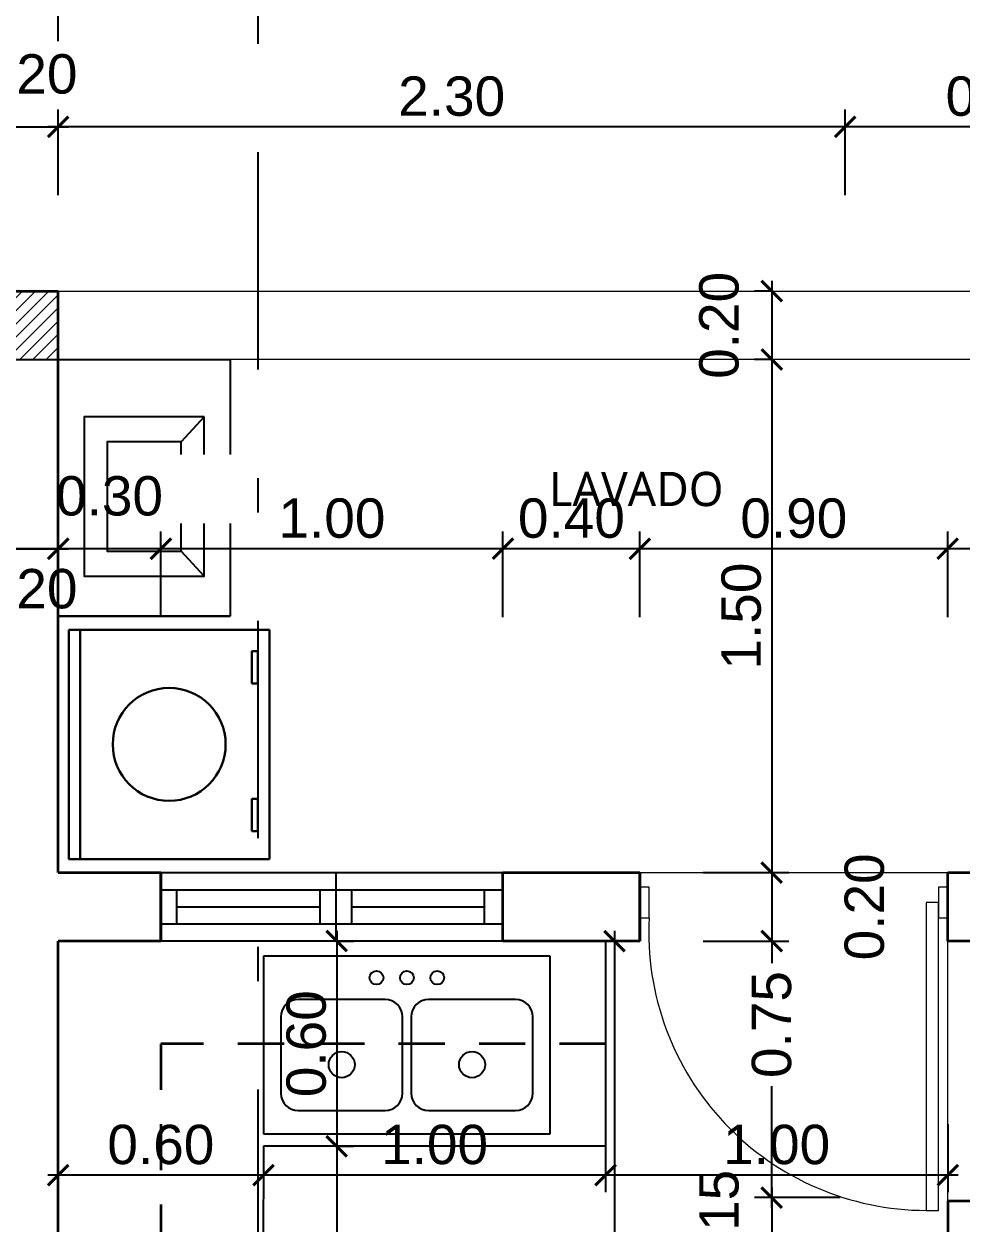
# Model space of a CAD drawing. Header units: feet. Extents: x -417 to 46, y -646 to -218.
# Drawn here: x -69.149 to -66.407, y -488.055 to -484.547 of the extents above; entities that cross this region are included whole.
import ezdxf

# ---------------------------------------------------------------- set-up
doc = ezdxf.new("R2010")
doc.units = ezdxf.units.FT
doc.header["$MEASUREMENT"] = 0
doc.linetypes.add('DASHDOT', pattern=[25.4, 12.7, -6.35, 0, -6.35])
doc.linetypes.add('HIDDEN', pattern=[0.375, 0.25, -0.125])
for name, color, linetype, lineweight in [('A-WALL', 4, 'Continuous', 25), ('closet', 8, 'Continuous', 5), ('DIM-COTAS', 1, 'Continuous', 5), ('FURN', 2, 'Continuous', 30), ('MB', 2, 'Continuous', 20), ('muros', 4, 'Continuous', 50), ('Piso', 8, 'Continuous', 9), ('puertas', 8, 'Continuous', 9), ('TXT', 2, 'Continuous', 9)]:
    doc.layers.add(name, color=color, linetype=linetype, lineweight=lineweight)
for name, color, linetype in [('COCINA', 2, 'Continuous'), ('columna', 9, 'Continuous'), ('DIM', 10, 'Continuous'), ('GRDUTIY', 5, 'Continuous'), ('MB3', 8, 'Continuous'), ('muross', 4, 'Continuous'), ('PERT-VENT', 2, 'Continuous')]:
    doc.layers.add(name, color=color, linetype=linetype)
doc.styles.add('ads', font='trebuc.ttf', dxfattribs={"height": 0.14})
doc.styles.get("Standard").update_dxf_attribs({"font": 'arial.ttf', "height": 0.115})
doc.dimstyles.new('KEILY', dxfattribs={"dimtxt": 0.115, "dimasz": 0.06, "dimexe": 0.05, "dimexo": 0.2, "dimgap": 0.03, "dimtad": 1, "dimzin": 1, "dimdsep": 46, "dimtxsty": 'Standard', "dimblk": 'ARCHTICK', "dimcen": 2.5, "dimdle": 0.03, "dimclrd": 256, "dimclre": 256, "dimclrt": 7, "dimadec": 0, "dimazin": 0, "dimtfac": 1, "dimtmove": 2, "dimatfit": 3, "dimfxl": 0.2, "dimfxlon": 1, "dimtolj": 1, "dimtzin": 1, "dimarcsym": 0})

# ---------------------------------------------------------------- blocks, each defined once
blk = doc.blocks.new('A$C4D292AF4')
at = {"layer": 'puertas'}
for points in [[(0.03, 0.05), (0.07, 0.05), (0.07, 1.05), (0.03, 1.05)], [(0, 0), (0.03, 0), (0.03, 0.1), (0, 0.1)], [(0.97, 0), (1, 0), (1, 0.1), (0.97, 0.1)]]:
    blk.add_lwpolyline(points, close=True, dxfattribs=at)
blk.add_arc((0.0677, 0.1465), 0.9035, 357.0481, 89.8556, dxfattribs=at)
blk = doc.blocks.new('A$C2C3967B4')
at = {"layer": 'COCINA'}
for p, q in [((0.8382, 0.5199), (0, 0.5199)), ((0, 0.5199), (0, 0)), ((0.8382, 0), (0.8382, 0.5199)), ((0.3556, 0.3929), (0.1016, 0.3929)), ((0.7366, 0.3929), (0.4826, 0.3929)), ((0.0508, 0.3421), (0.0508, 0.1189)), ((0.4064, 0.1189), (0.4064, 0.3421)), ((0.4318, 0.3421), (0.4318, 0.1189)), ((0.7874, 0.1189), (0.7874, 0.3421)), ((0.1016, 0.0681), (0.3556, 0.0681)), ((0.4826, 0.0681), (0.7366, 0.0681)), ((0, 0), (0.8382, 0))]:
    blk.add_line(p, q, dxfattribs=at)
for centre, radius in [((0.3302, 0.4564), 0.0201), ((0.4191, 0.4564), 0.0201), ((0.508, 0.4564), 0.0201), ((0.2286, 0.2024), 0.0381), ((0.6096, 0.2024), 0.0381)]:
    blk.add_circle(centre, radius, dxfattribs=at)
for centre, start, end in [((0.1016, 0.3421), 90, 180), ((0.3556, 0.3421), 0, 90), ((0.4826, 0.3421), 90, 180), ((0.7366, 0.3421), 0, 90), ((0.1016, 0.1189), 180, 270), ((0.3556, 0.1189), 270, 0), ((0.4826, 0.1189), 180, 270), ((0.7366, 0.1189), 270, 0)]:
    blk.add_arc(centre, 0.0508, start, end, dxfattribs=at)
blk = doc.blocks.new('A$C01EB0BB3')
at = {"layer": 'FURN'}
for p, q in [((0, 0, 224.5603), (0, 0.6096, 224.5603)), ((0, 0.6096, 224.5603), (0.5334, 0.6096, 224.5603)), ((0.5034, 0.6096, 224.5603), (0.5034, 0, 224.5603)), ((0.5334, 0.6096, 224.5603), (0.5334, 0, 224.5603)), ((0.5334, 0, 224.5603), (0, 0, 224.5603))]:
    blk.add_line(p, q, dxfattribs=at)
at = {"layer": 'FURN', "ltscale": 0.02, "elevation": 224.5603}
for points in [[(0.047, 0.5357), (0.047, 0.4496), (0.0315, 0.4496), (0.0315, 0.5357)], [(0.047, 0.1432), (0.047, 0.0572), (0.0315, 0.0572), (0.0315, 0.1432)]]:
    blk.add_lwpolyline(points, close=True, dxfattribs=at)
at = {"layer": 'FURN', "ltscale": 0.02}
blk.add_circle((0.2667, 0.3048, 224.5603), 0.15, dxfattribs=at)
blk = doc.blocks.new('A$C1286145A')
at = {"layer": 'PERT-VENT', "extrusion": (-2.36783e-12, 8.94772e-16, -1)}
for p, q in [((1, 0.2), (0, 0.2)), ((0.489, 0.2), (0.489, 0)), ((1, 0.15), (0, 0.15)), ((0.0538, 0.05), (0.0538, 0.15)), ((0.4424, 0.15), (0.4424, 0.05)), ((0.5357, 0.15), (0.5357, 0.05)), ((0.9533, 0.05), (0.9533, 0.15)), ((0.4424, 0.1), (0.0538, 0.1)), ((0.9533, 0.1), (0.5357, 0.1)), ((1, 0.05), (0, 0.05)), ((0, 0), (1, 0))]:
    blk.add_line(p, q, dxfattribs=at)
blk = doc.blocks.new('_ArchTick')
at = {"layer": 'DIM-COTAS', "color": 0, "const_width": 0.15}
blk.add_lwpolyline([(-0.5, -0.5), (0.5, 0.5)], dxfattribs=at)
blk = doc.blocks.new('*D2013')
at = {"layer": 'Defpoints', "color": 0, "transparency": 16777216}
for p in [(-69.0491, -484.847), (-69.2491, -485.3275), (-69.0491, -485.3275)]:
    blk.add_point(p, dxfattribs=at)
at = {"layer": 'DIM', "lineweight": -2, "transparency": 16777216}
for p, q in [((-69.2491, -485.047), (-69.2491, -484.797)), ((-69.0491, -485.047), (-69.0491, -484.797)), ((-69.2791, -484.847), (-69.0191, -484.847))]:
    blk.add_line(p, q, dxfattribs=at)
at = {"layer": 'DIM', "lineweight": -2, "transparency": 16777216, "xscale": 0.06, "yscale": 0.06, "zscale": 0.06, "rotation": 180}
blk.add_blockref('_ArchTick', (-69.2491, -484.847), dxfattribs=at)
at = {"layer": 'DIM', "lineweight": -2, "transparency": 16777216, "xscale": 0.06, "yscale": 0.06, "zscale": 0.06}
blk.add_blockref('_ArchTick', (-69.0491, -484.847), dxfattribs=at)
at = {"layer": 'DIM', "color": 7, "transparency": 16777216, "insert": (-69.1491, -484.6933), "char_height": 0.115, "attachment_point": 5}
blk.add_mtext('\\A1;0.20', dxfattribs=at)
blk = doc.blocks.new('*D1791')
at = {"layer": 'Defpoints', "color": 0, "transparency": 16777216}
for p in [(-69.0491, -484.4755), (-69.2491, -484.797), (-69.0491, -484.797)]:
    blk.add_point(p, dxfattribs=at)
at = {"layer": 'DIM', "lineweight": -2, "transparency": 16777216}
for p, q in [((-69.2491, -484.597), (-69.2491, -484.4255)), ((-69.0491, -484.597), (-69.0491, -484.4255)), ((-69.2791, -484.4755), (-69.0191, -484.4755))]:
    blk.add_line(p, q, dxfattribs=at)
at = {"layer": 'DIM', "lineweight": -2, "transparency": 16777216, "xscale": 0.06, "yscale": 0.06, "zscale": 0.06, "rotation": 180}
blk.add_blockref('_ArchTick', (-69.2491, -484.4755), dxfattribs=at)
at = {"layer": 'DIM', "lineweight": -2, "transparency": 16777216, "xscale": 0.06, "yscale": 0.06, "zscale": 0.06}
blk.add_blockref('_ArchTick', (-69.0491, -484.4755), dxfattribs=at)
at = {"layer": 'DIM', "color": 7, "transparency": 16777216, "insert": (-69.1491, -484.3218), "char_height": 0.115, "attachment_point": 5}
blk.add_mtext('\\A1;0.20', dxfattribs=at)
blk = doc.blocks.new('*D1852')
at = {"layer": 'Defpoints', "color": 0, "transparency": 16777216}
for p in [(-66.7491, -484.847), (-66.7491, -485.3275), (-65.8491, -485.3275)]:
    blk.add_point(p, dxfattribs=at)
at = {"layer": 'DIM', "lineweight": -2, "transparency": 16777216}
for p, q in [((-66.7491, -485.047), (-66.7491, -484.797)), ((-65.8491, -485.047), (-65.8491, -484.797)), ((-65.8191, -484.847), (-66.7791, -484.847))]:
    blk.add_line(p, q, dxfattribs=at)
at = {"layer": 'DIM', "lineweight": -2, "transparency": 16777216, "xscale": 0.06, "yscale": 0.06, "zscale": 0.06, "rotation": 180}
blk.add_blockref('_ArchTick', (-66.7491, -484.847), dxfattribs=at)
at = {"layer": 'DIM', "lineweight": -2, "transparency": 16777216, "xscale": 0.06, "yscale": 0.06, "zscale": 0.06}
blk.add_blockref('_ArchTick', (-65.8491, -484.847), dxfattribs=at)
at = {"layer": 'DIM', "color": 7, "transparency": 16777216, "insert": (-66.2991, -484.7583), "char_height": 0.115, "attachment_point": 5}
blk.add_mtext('\\A1;0.90', dxfattribs=at)
blk = doc.blocks.new('*D1853')
at = {"layer": 'Defpoints', "color": 0, "transparency": 16777216}
for p in [(-69.0491, -484.847), (-69.0491, -485.3275), (-66.7491, -485.3275)]:
    blk.add_point(p, dxfattribs=at)
at = {"layer": 'DIM', "lineweight": -2, "transparency": 16777216}
for p, q in [((-69.0491, -485.047), (-69.0491, -484.797)), ((-66.7491, -485.047), (-66.7491, -484.797)), ((-66.7191, -484.847), (-69.0791, -484.847))]:
    blk.add_line(p, q, dxfattribs=at)
at = {"layer": 'DIM', "lineweight": -2, "transparency": 16777216, "xscale": 0.06, "yscale": 0.06, "zscale": 0.06, "rotation": 180}
blk.add_blockref('_ArchTick', (-69.0491, -484.847), dxfattribs=at)
at = {"layer": 'DIM', "lineweight": -2, "transparency": 16777216, "xscale": 0.06, "yscale": 0.06, "zscale": 0.06}
blk.add_blockref('_ArchTick', (-66.7491, -484.847), dxfattribs=at)
at = {"layer": 'DIM', "color": 7, "transparency": 16777216, "insert": (-67.8991, -484.7583), "char_height": 0.115, "attachment_point": 5}
blk.add_mtext('\\A1;2.30', dxfattribs=at)
blk = doc.blocks.new('*D1859')
at = {"layer": 'Defpoints', "color": 0, "transparency": 16777216}
for p in [(-69.0491, -484.4755), (-69.0491, -484.797), (-65.8491, -484.797)]:
    blk.add_point(p, dxfattribs=at)
at = {"layer": 'DIM', "lineweight": -2, "transparency": 16777216}
for p, q in [((-69.0491, -484.597), (-69.0491, -484.4255)), ((-65.8491, -484.597), (-65.8491, -484.4255)), ((-65.8191, -484.4755), (-69.0791, -484.4755))]:
    blk.add_line(p, q, dxfattribs=at)
at = {"layer": 'DIM', "lineweight": -2, "transparency": 16777216, "xscale": 0.06, "yscale": 0.06, "zscale": 0.06, "rotation": 180}
blk.add_blockref('_ArchTick', (-69.0491, -484.4755), dxfattribs=at)
at = {"layer": 'DIM', "lineweight": -2, "transparency": 16777216, "xscale": 0.06, "yscale": 0.06, "zscale": 0.06}
blk.add_blockref('_ArchTick', (-65.8491, -484.4755), dxfattribs=at)
at = {"layer": 'DIM', "color": 7, "transparency": 16777216, "insert": (-67.4491, -484.3867), "char_height": 0.115, "attachment_point": 5}
blk.add_mtext('\\A1;3.20', dxfattribs=at)
blk = doc.blocks.new('*D1975')
at = {"layer": 'Defpoints', "color": 0, "transparency": 16777216}
for p in [(-69.0491, -486.0805), (-69.2491, -487.0275), (-69.0491, -487.0275)]:
    blk.add_point(p, dxfattribs=at)
at = {"layer": 'DIM', "lineweight": -2, "transparency": 16777216}
for p, q in [((-69.2491, -486.2805), (-69.2491, -486.0305)), ((-69.0491, -486.2805), (-69.0491, -486.0305)), ((-69.2791, -486.0805), (-69.0191, -486.0805))]:
    blk.add_line(p, q, dxfattribs=at)
at = {"layer": 'DIM', "lineweight": -2, "transparency": 16777216, "xscale": 0.06, "yscale": 0.06, "zscale": 0.06, "rotation": 180}
blk.add_blockref('_ArchTick', (-69.2491, -486.0805), dxfattribs=at)
at = {"layer": 'DIM', "lineweight": -2, "transparency": 16777216, "xscale": 0.06, "yscale": 0.06, "zscale": 0.06}
blk.add_blockref('_ArchTick', (-69.0491, -486.0805), dxfattribs=at)
at = {"layer": 'DIM', "color": 7, "transparency": 16777216, "insert": (-69.1491, -486.1981), "char_height": 0.115, "attachment_point": 5}
blk.add_mtext('\\A1;0.20', dxfattribs=at)
blk = doc.blocks.new('*D1882')
at = {"layer": 'Defpoints', "color": 0, "transparency": 16777216}
for p in [(-66.9235, -485.3275), (-66.9636, -485.5275), (-66.9235, -485.5275)]:
    blk.add_point(p, dxfattribs=at)
at = {"layer": 'DIM', "lineweight": -2, "transparency": 16777216}
for p, q in [((-66.9636, -485.2975), (-66.9636, -485.5575)), ((-66.9636, -485.3275), (-67.0136, -485.3275)), ((-66.9636, -485.5275), (-67.0136, -485.5275))]:
    blk.add_line(p, q, dxfattribs=at)
at = {"layer": 'DIM', "lineweight": -2, "transparency": 16777216, "xscale": 0.06, "yscale": 0.06, "zscale": 0.06}
for p, rotation in [((-66.9636, -485.3275), 90), ((-66.9636, -485.5275), 270)]:
    blk.add_blockref('_ArchTick', p, dxfattribs=dict(at, rotation=rotation))
at = {"layer": 'DIM', "color": 7, "transparency": 16777216, "insert": (-67.1173, -485.4275), "char_height": 0.115, "attachment_point": 5, "rotation": 90}
blk.add_mtext('\\A1;0.20', dxfattribs=at)
blk = doc.blocks.new('*D1883')
at = {"layer": 'Defpoints', "color": 0, "transparency": 16777216}
for p in [(-66.9235, -485.5275), (-67.5491, -487.0275), (-66.9636, -487.0275)]:
    blk.add_point(p, dxfattribs=at)
at = {"layer": 'DIM', "lineweight": -2, "transparency": 16777216}
for p, q in [((-66.9636, -485.4975), (-66.9636, -487.0575)), ((-66.9636, -485.5275), (-67.0136, -485.5275)), ((-67.1636, -487.0275), (-66.9136, -487.0275))]:
    blk.add_line(p, q, dxfattribs=at)
at = {"layer": 'DIM', "lineweight": -2, "transparency": 16777216, "xscale": 0.06, "yscale": 0.06, "zscale": 0.06}
for p, rotation in [((-66.9636, -485.5275), 90), ((-66.9636, -487.0275), 270)]:
    blk.add_blockref('_ArchTick', p, dxfattribs=dict(at, rotation=rotation))
at = {"layer": 'DIM', "color": 7, "transparency": 16777216, "insert": (-67.0523, -486.2775), "char_height": 0.115, "attachment_point": 5, "rotation": 90}
blk.add_mtext('\\A1;1.50', dxfattribs=at)
blk = doc.blocks.new('*D1884')
at = {"layer": 'Defpoints', "color": 0, "transparency": 16777216}
for p in [(-67.5491, -487.0275), (-67.4491, -487.2275), (-66.9636, -487.2275)]:
    blk.add_point(p, dxfattribs=at)
at = {"layer": 'DIM', "lineweight": -2, "transparency": 16777216}
for p, q in [((-66.9636, -486.9975), (-66.9636, -487.2575)), ((-67.1636, -487.0275), (-66.9136, -487.0275)), ((-67.1636, -487.2275), (-66.9136, -487.2275))]:
    blk.add_line(p, q, dxfattribs=at)
at = {"layer": 'DIM', "lineweight": -2, "transparency": 16777216, "xscale": 0.06, "yscale": 0.06, "zscale": 0.06}
for p, rotation in [((-66.9636, -487.0275), 90), ((-66.9636, -487.2275), 270)]:
    blk.add_blockref('_ArchTick', p, dxfattribs=dict(at, rotation=rotation))
at = {"layer": 'DIM', "color": 7, "transparency": 16777216, "insert": (-66.6924, -487.1275), "char_height": 0.115, "attachment_point": 5, "rotation": 90}
blk.add_mtext('\\A1;0.20', dxfattribs=at)
blk = doc.blocks.new('*D1885')
at = {"layer": 'Defpoints', "color": 0, "transparency": 16777216}
for p in [(-67.4491, -487.2275), (-66.9636, -487.9775), (-66.4491, -487.9775)]:
    blk.add_point(p, dxfattribs=at)
at = {"layer": 'DIM', "lineweight": -2, "transparency": 16777216}
for p, q in [((-66.9636, -487.1975), (-66.9636, -487.2917)), ((-67.1636, -487.2275), (-66.9136, -487.2275)), ((-66.9636, -488.0075), (-66.9636, -487.6512)), ((-66.7636, -487.9775), (-67.0136, -487.9775))]:
    blk.add_line(p, q, dxfattribs=at)
at = {"layer": 'DIM', "lineweight": -2, "transparency": 16777216, "xscale": 0.06, "yscale": 0.06, "zscale": 0.06}
for p, rotation in [((-66.9636, -487.2275), 90), ((-66.9636, -487.9775), 270)]:
    blk.add_blockref('_ArchTick', p, dxfattribs=dict(at, rotation=rotation))
at = {"layer": 'DIM', "color": 7, "transparency": 16777216, "insert": (-66.9636, -487.4715), "char_height": 0.115, "attachment_point": 5, "rotation": 90}
blk.add_mtext('\\A1;0.75', dxfattribs=at)
blk = doc.blocks.new('*D1886')
at = {"layer": 'Defpoints', "color": 0, "transparency": 16777216}
for p in [(-66.4491, -487.9775), (-66.9636, -488.1275), (-66.4491, -488.1275)]:
    blk.add_point(p, dxfattribs=at)
at = {"layer": 'DIM', "lineweight": -2, "transparency": 16777216}
for p, q in [((-66.7636, -487.9775), (-67.0136, -487.9775)), ((-66.9636, -487.9475), (-66.9636, -488.1575)), ((-66.7636, -488.1275), (-67.0136, -488.1275))]:
    blk.add_line(p, q, dxfattribs=at)
at = {"layer": 'DIM', "lineweight": -2, "transparency": 16777216, "xscale": 0.06, "yscale": 0.06, "zscale": 0.06}
for p, rotation in [((-66.9636, -487.9775), 90), ((-66.9636, -488.1275), 270)]:
    blk.add_blockref('_ArchTick', p, dxfattribs=dict(at, rotation=rotation))
at = {"layer": 'DIM', "color": 7, "transparency": 16777216, "insert": (-67.1173, -488.0525), "char_height": 0.115, "attachment_point": 5, "rotation": 90}
blk.add_mtext('\\A1;0.15', dxfattribs=at)
blk = doc.blocks.new('*D1889')
at = {"layer": 'Defpoints', "color": 0, "transparency": 16777216}
for p in [(-67.5491, -487.2275), (-67.7508, -490.6275), (-67.4233, -490.6275)]:
    blk.add_point(p, dxfattribs=at)
at = {"layer": 'DIM', "lineweight": -2, "transparency": 16777216}
for p, q in [((-67.4233, -487.1975), (-67.4233, -490.6575)), ((-67.4233, -487.2275), (-67.3733, -487.2275)), ((-67.5508, -490.6275), (-67.3733, -490.6275))]:
    blk.add_line(p, q, dxfattribs=at)
at = {"layer": 'DIM', "lineweight": -2, "transparency": 16777216, "xscale": 0.06, "yscale": 0.06, "zscale": 0.06}
for p, rotation in [((-67.4233, -487.2275), 90), ((-67.4233, -490.6275), 270)]:
    blk.add_blockref('_ArchTick', p, dxfattribs=dict(at, rotation=rotation))
at = {"layer": 'DIM', "color": 7, "transparency": 16777216, "insert": (-67.512, -488.9275), "char_height": 0.115, "attachment_point": 5, "rotation": 90}
blk.add_mtext('\\A1;3.40', dxfattribs=at)
blk = doc.blocks.new('*D1895')
at = {"layer": 'Defpoints', "color": 0, "transparency": 16777216}
for p in [(-68.4012, -487.2275), (-68.4012, -487.8275), (-68.2351, -487.8275)]:
    blk.add_point(p, dxfattribs=at)
at = {"layer": 'DIM', "lineweight": -2, "transparency": 16777216}
for p, q in [((-68.2351, -487.1975), (-68.2351, -487.8575)), ((-68.2351, -487.2275), (-68.1851, -487.2275)), ((-68.2351, -487.8275), (-68.1851, -487.8275))]:
    blk.add_line(p, q, dxfattribs=at)
at = {"layer": 'DIM', "lineweight": -2, "transparency": 16777216, "xscale": 0.06, "yscale": 0.06, "zscale": 0.06}
for p, rotation in [((-68.2351, -487.2275), 90), ((-68.2351, -487.8275), 270)]:
    blk.add_blockref('_ArchTick', p, dxfattribs=dict(at, rotation=rotation))
at = {"layer": 'DIM', "color": 7, "transparency": 16777216, "insert": (-68.3238, -487.5275), "char_height": 0.115, "attachment_point": 5, "rotation": 90}
blk.add_mtext('\\A1;0.60', dxfattribs=at)
blk = doc.blocks.new('*D1896')
at = {"layer": 'Defpoints', "color": 0, "transparency": 16777216}
for p in [(-68.4012, -487.8275), (-68.4511, -489.1302), (-68.2351, -489.1302)]:
    blk.add_point(p, dxfattribs=at)
at = {"layer": 'DIM', "lineweight": -2, "transparency": 16777216}
for p, q in [((-68.2351, -487.7975), (-68.2351, -489.1602)), ((-68.2351, -487.8275), (-68.1851, -487.8275)), ((-68.2511, -489.1302), (-68.1851, -489.1302))]:
    blk.add_line(p, q, dxfattribs=at)
at = {"layer": 'DIM', "lineweight": -2, "transparency": 16777216, "xscale": 0.06, "yscale": 0.06, "zscale": 0.06}
for p, rotation in [((-68.2351, -487.8275), 90), ((-68.2351, -489.1302), 270)]:
    blk.add_blockref('_ArchTick', p, dxfattribs=dict(at, rotation=rotation))
at = {"layer": 'DIM', "color": 7, "transparency": 16777216, "insert": (-68.3239, -488.4788), "char_height": 0.115, "attachment_point": 5, "rotation": 90}
blk.add_mtext('\\A1;1.30', dxfattribs=at)
blk = doc.blocks.new('*D1916')
at = {"layer": 'Defpoints', "color": 0, "transparency": 16777216}
for p in [(-66.4491, -486.0805), (-65.8491, -486.5051), (-66.4491, -487.0275)]:
    blk.add_point(p, dxfattribs=at)
at = {"layer": 'DIM', "lineweight": -2, "transparency": 16777216}
for p, q in [((-66.4491, -486.2805), (-66.4491, -486.0305)), ((-65.8491, -486.2805), (-65.8491, -486.0305)), ((-65.8191, -486.0805), (-66.4791, -486.0805))]:
    blk.add_line(p, q, dxfattribs=at)
at = {"layer": 'DIM', "lineweight": -2, "transparency": 16777216, "xscale": 0.06, "yscale": 0.06, "zscale": 0.06, "rotation": 180}
blk.add_blockref('_ArchTick', (-66.4491, -486.0805), dxfattribs=at)
at = {"layer": 'DIM', "lineweight": -2, "transparency": 16777216, "xscale": 0.06, "yscale": 0.06, "zscale": 0.06}
blk.add_blockref('_ArchTick', (-65.8491, -486.0805), dxfattribs=at)
at = {"layer": 'DIM', "color": 7, "transparency": 16777216, "insert": (-66.1491, -485.9918), "char_height": 0.115, "attachment_point": 5}
blk.add_mtext('\\A1;0.60', dxfattribs=at)
blk = doc.blocks.new('*D1917')
at = {"layer": 'Defpoints', "color": 0, "transparency": 16777216}
for p in [(-67.3491, -486.0805), (-67.3491, -487.0275), (-66.4491, -487.0275)]:
    blk.add_point(p, dxfattribs=at)
at = {"layer": 'DIM', "lineweight": -2, "transparency": 16777216}
for p, q in [((-67.3491, -486.2805), (-67.3491, -486.0305)), ((-66.4491, -486.2805), (-66.4491, -486.0305)), ((-66.4191, -486.0805), (-67.3791, -486.0805))]:
    blk.add_line(p, q, dxfattribs=at)
at = {"layer": 'DIM', "lineweight": -2, "transparency": 16777216, "xscale": 0.06, "yscale": 0.06, "zscale": 0.06, "rotation": 180}
blk.add_blockref('_ArchTick', (-67.3491, -486.0805), dxfattribs=at)
at = {"layer": 'DIM', "lineweight": -2, "transparency": 16777216, "xscale": 0.06, "yscale": 0.06, "zscale": 0.06}
blk.add_blockref('_ArchTick', (-66.4491, -486.0805), dxfattribs=at)
at = {"layer": 'DIM', "color": 7, "transparency": 16777216, "insert": (-66.8991, -485.9918), "char_height": 0.115, "attachment_point": 5}
blk.add_mtext('\\A1;0.90', dxfattribs=at)
blk = doc.blocks.new('*D1918')
at = {"layer": 'Defpoints', "color": 0, "transparency": 16777216}
for p in [(-67.7491, -486.0805), (-67.7491, -487.0275), (-67.3491, -487.0275)]:
    blk.add_point(p, dxfattribs=at)
at = {"layer": 'DIM', "lineweight": -2, "transparency": 16777216}
for p, q in [((-67.7491, -486.2805), (-67.7491, -486.0305)), ((-67.3491, -486.2805), (-67.3491, -486.0305)), ((-67.3191, -486.0805), (-67.7791, -486.0805))]:
    blk.add_line(p, q, dxfattribs=at)
at = {"layer": 'DIM', "lineweight": -2, "transparency": 16777216, "xscale": 0.06, "yscale": 0.06, "zscale": 0.06, "rotation": 180}
blk.add_blockref('_ArchTick', (-67.7491, -486.0805), dxfattribs=at)
at = {"layer": 'DIM', "lineweight": -2, "transparency": 16777216, "xscale": 0.06, "yscale": 0.06, "zscale": 0.06}
blk.add_blockref('_ArchTick', (-67.3491, -486.0805), dxfattribs=at)
at = {"layer": 'DIM', "color": 7, "transparency": 16777216, "insert": (-67.5491, -485.9918), "char_height": 0.115, "attachment_point": 5}
blk.add_mtext('\\A1;0.40', dxfattribs=at)
blk = doc.blocks.new('*D1919')
at = {"layer": 'Defpoints', "color": 0, "transparency": 16777216}
for p in [(-68.7491, -486.0805), (-67.7491, -487.0275), (-68.7491, -487.0775)]:
    blk.add_point(p, dxfattribs=at)
at = {"layer": 'DIM', "lineweight": -2, "transparency": 16777216}
for p, q in [((-68.7491, -486.2805), (-68.7491, -486.0305)), ((-67.7491, -486.2805), (-67.7491, -486.0305)), ((-67.7191, -486.0805), (-68.7791, -486.0805))]:
    blk.add_line(p, q, dxfattribs=at)
at = {"layer": 'DIM', "lineweight": -2, "transparency": 16777216, "xscale": 0.06, "yscale": 0.06, "zscale": 0.06, "rotation": 180}
blk.add_blockref('_ArchTick', (-68.7491, -486.0805), dxfattribs=at)
at = {"layer": 'DIM', "lineweight": -2, "transparency": 16777216, "xscale": 0.06, "yscale": 0.06, "zscale": 0.06}
blk.add_blockref('_ArchTick', (-67.7491, -486.0805), dxfattribs=at)
at = {"layer": 'DIM', "color": 7, "transparency": 16777216, "insert": (-68.2491, -485.9918), "char_height": 0.115, "attachment_point": 5}
blk.add_mtext('\\A1;1.00', dxfattribs=at)
blk = doc.blocks.new('*D1920')
at = {"layer": 'Defpoints', "color": 0, "transparency": 16777216}
for p in [(-69.0491, -486.0805), (-69.0491, -487.0275), (-68.7491, -487.0775)]:
    blk.add_point(p, dxfattribs=at)
at = {"layer": 'DIM', "lineweight": -2, "transparency": 16777216}
for p, q in [((-69.0491, -486.2805), (-69.0491, -486.0305)), ((-68.7491, -486.2805), (-68.7491, -486.0305)), ((-68.7191, -486.0805), (-69.0791, -486.0805))]:
    blk.add_line(p, q, dxfattribs=at)
at = {"layer": 'DIM', "lineweight": -2, "transparency": 16777216, "xscale": 0.06, "yscale": 0.06, "zscale": 0.06, "rotation": 180}
blk.add_blockref('_ArchTick', (-69.0491, -486.0805), dxfattribs=at)
at = {"layer": 'DIM', "lineweight": -2, "transparency": 16777216, "xscale": 0.06, "yscale": 0.06, "zscale": 0.06}
blk.add_blockref('_ArchTick', (-68.7491, -486.0805), dxfattribs=at)
at = {"layer": 'DIM', "color": 7, "transparency": 16777216, "insert": (-68.8991, -485.9267), "char_height": 0.115, "attachment_point": 5}
blk.add_mtext('\\A1;0.30', dxfattribs=at)
blk = doc.blocks.new('*D1921')
at = {"layer": 'Defpoints', "color": 0, "transparency": 16777216}
for p in [(-69.2491, -486.0805), (-69.2491, -487.0275), (-69.0491, -487.0275)]:
    blk.add_point(p, dxfattribs=at)
at = {"layer": 'DIM', "lineweight": -2, "transparency": 16777216}
for p, q in [((-69.2491, -486.2805), (-69.2491, -486.0305)), ((-69.0491, -486.2805), (-69.0491, -486.0305)), ((-69.0191, -486.0805), (-69.2791, -486.0805))]:
    blk.add_line(p, q, dxfattribs=at)
at = {"layer": 'DIM', "lineweight": -2, "transparency": 16777216, "xscale": 0.06, "yscale": 0.06, "zscale": 0.06, "rotation": 180}
blk.add_blockref('_ArchTick', (-69.2491, -486.0805), dxfattribs=at)
at = {"layer": 'DIM', "lineweight": -2, "transparency": 16777216, "xscale": 0.06, "yscale": 0.06, "zscale": 0.06}
blk.add_blockref('_ArchTick', (-69.0491, -486.0805), dxfattribs=at)
at = {"layer": 'DIM', "color": 7, "transparency": 16777216, "insert": (-69.1491, -486.1981), "char_height": 0.115, "attachment_point": 5}
blk.add_mtext('\\A1;0.20', dxfattribs=at)
blk = doc.blocks.new('*D1933')
at = {"layer": 'Defpoints', "color": 0, "transparency": 16777216}
for p in [(-67.4491, -487.5631), (-66.4491, -487.5631), (-67.4491, -487.9116)]:
    blk.add_point(p, dxfattribs=at)
at = {"layer": 'DIM', "lineweight": -2, "transparency": 16777216}
for p, q in [((-67.4491, -487.7631), (-67.4491, -487.9616)), ((-66.4491, -487.7631), (-66.4491, -487.9616)), ((-66.4191, -487.9116), (-67.4791, -487.9116))]:
    blk.add_line(p, q, dxfattribs=at)
at = {"layer": 'DIM', "lineweight": -2, "transparency": 16777216, "xscale": 0.06, "yscale": 0.06, "zscale": 0.06, "rotation": 180}
blk.add_blockref('_ArchTick', (-67.4491, -487.9116), dxfattribs=at)
at = {"layer": 'DIM', "lineweight": -2, "transparency": 16777216, "xscale": 0.06, "yscale": 0.06, "zscale": 0.06}
blk.add_blockref('_ArchTick', (-66.4491, -487.9116), dxfattribs=at)
at = {"layer": 'DIM', "color": 7, "transparency": 16777216, "insert": (-66.9491, -487.8229), "char_height": 0.115, "attachment_point": 5}
blk.add_mtext('\\A1;1.00', dxfattribs=at)
blk = doc.blocks.new('*D1934')
at = {"layer": 'Defpoints', "color": 0, "transparency": 16777216}
for p in [(-67.4491, -487.5631), (-68.4491, -487.8275), (-68.4491, -487.9116)]:
    blk.add_point(p, dxfattribs=at)
at = {"layer": 'DIM', "lineweight": -2, "transparency": 16777216}
for p, q in [((-67.4491, -487.7631), (-67.4491, -487.9616)), ((-67.4191, -487.9116), (-68.4791, -487.9116)), ((-68.4491, -487.9116), (-68.4491, -487.9616))]:
    blk.add_line(p, q, dxfattribs=at)
at = {"layer": 'DIM', "lineweight": -2, "transparency": 16777216, "xscale": 0.06, "yscale": 0.06, "zscale": 0.06, "rotation": 180}
blk.add_blockref('_ArchTick', (-68.4491, -487.9116), dxfattribs=at)
at = {"layer": 'DIM', "lineweight": -2, "transparency": 16777216, "xscale": 0.06, "yscale": 0.06, "zscale": 0.06}
blk.add_blockref('_ArchTick', (-67.4491, -487.9116), dxfattribs=at)
at = {"layer": 'DIM', "color": 7, "transparency": 16777216, "insert": (-67.9491, -487.8229), "char_height": 0.115, "attachment_point": 5}
blk.add_mtext('\\A1;1.00', dxfattribs=at)
blk = doc.blocks.new('*D1935')
at = {"layer": 'Defpoints', "color": 0, "transparency": 16777216}
for p in [(-69.0491, -487.798), (-68.4491, -487.8275), (-69.0491, -487.9116)]:
    blk.add_point(p, dxfattribs=at)
at = {"layer": 'DIM', "lineweight": -2, "transparency": 16777216}
for p, q in [((-68.4191, -487.9116), (-69.0791, -487.9116)), ((-69.0491, -487.9116), (-69.0491, -487.9616)), ((-68.4491, -487.9116), (-68.4491, -487.9616))]:
    blk.add_line(p, q, dxfattribs=at)
at = {"layer": 'DIM', "lineweight": -2, "transparency": 16777216, "xscale": 0.06, "yscale": 0.06, "zscale": 0.06, "rotation": 180}
blk.add_blockref('_ArchTick', (-69.0491, -487.9116), dxfattribs=at)
at = {"layer": 'DIM', "lineweight": -2, "transparency": 16777216, "xscale": 0.06, "yscale": 0.06, "zscale": 0.06}
blk.add_blockref('_ArchTick', (-68.4491, -487.9116), dxfattribs=at)
at = {"layer": 'DIM', "color": 7, "transparency": 16777216, "insert": (-68.7491, -487.8229), "char_height": 0.115, "attachment_point": 5}
blk.add_mtext('\\A1;0.60', dxfattribs=at)
blk = doc.blocks.new('A$C012446DC')
at = {"layer": 'Piso'}
h = blk.add_hatch(dxfattribs=at)
h.set_pattern_fill('ANSI31', color=256, scale=0.008571, angle=180)
h.set_pattern_definition([(225, (206536.064322, 1154820.960068), (0.0192434059784, -0.0192434059784), [])])
h.paths.add_polyline_path([(0, 0), (0.2, 0), (0.2, 0.2), (0, 0.2)])
at = {"layer": 'columna'}
blk.add_lwpolyline([(0.2, 0.2), (0, 0.2), (0, 0), (0.2, 0)], close=True, dxfattribs=at)
blk = doc.blocks.new('A$C791B5281')
at = {"layer": 'muros', "lineweight": 35}
blk.add_line((4.9, 10.3, 1.2387), (5.1, 10.3, 1.2387), dxfattribs=at)
blk.add_blockref('A$C012446DC', (4.9, 10.1, 1.2387))

msp = doc.modelspace()

# ---------------------------------------------------------------- linework, layer by layer
at = {"layer": 'A-WALL', "lineweight": 35}
for p, q in [((-69.2491, -485.3275), (-69.0491, -485.3275)), ((-69.2491, -485.3275), (-69.0491, -485.3275)), ((-66.4491, -487.9882), (-66.4491, -488.1382)), ((-66.4491, -487.9882), (-66.4491, -488.1382))]:
    msp.add_line(p, q, dxfattribs=at)
at = {"layer": 'A-WALL', "lineweight": 35, "extrusion": (-2.36783e-12, 8.94772e-16, -1)}
for p, q in [((-69.0491, -487.0275), (-69.0491, -485.3275)), ((-69.0491, -487.0275), (-69.0491, -485.3275)), ((-69.0491, -490.6275), (-69.0491, -487.2275)), ((-69.0491, -490.6275), (-69.0491, -487.2275))]:
    msp.add_line(p, q, dxfattribs=at)
at = {"layer": 'A-WALL', "lineweight": 35, "extrusion": (-2.36659e-12, 8.94772e-16, -1)}
for p, q in [((-69.0491, -487.0275), (-68.7491, -487.0275)), ((-69.0491, -487.0275), (-68.7491, -487.0275)), ((-68.7491, -487.0275), (-68.7491, -487.2275)), ((-68.7491, -487.2275), (-68.7491, -487.0275)), ((-68.7491, -487.2275), (-68.7491, -487.0275)), ((-68.7491, -487.0275), (-68.7491, -487.2275)), ((-68.7491, -487.2275), (-68.7491, -487.0275)), ((-68.7491, -487.2275), (-68.7491, -487.0275)), ((-67.7491, -487.0275), (-67.3491, -487.0275)), ((-67.7491, -487.2275), (-67.7491, -487.0275)), ((-67.7491, -487.2275), (-67.7491, -487.0275)), ((-67.7491, -487.0275), (-67.3491, -487.0275)), ((-67.7491, -487.2275), (-67.7491, -487.0275)), ((-67.7491, -487.2275), (-67.7491, -487.0275)), ((-67.3491, -487.2275), (-67.3491, -487.0275)), ((-67.3491, -487.0275), (-67.3491, -487.2275)), ((-67.3491, -487.2275), (-67.3491, -487.0275)), ((-67.3491, -487.0275), (-67.3491, -487.2275)), ((-66.4491, -487.2275), (-66.4491, -487.0275)), ((-66.4491, -487.0275), (-65.8491, -487.0275)), ((-66.4491, -487.2275), (-66.4491, -487.0275)), ((-66.4491, -487.0275), (-65.8491, -487.0275)), ((-68.7491, -487.2275), (-69.0491, -487.2275)), ((-68.7491, -487.2275), (-69.0491, -487.2275)), ((-67.3491, -487.2275), (-67.7491, -487.2275)), ((-67.3491, -487.2275), (-67.7491, -487.2275)), ((-65.8491, -487.2275), (-66.4491, -487.2275)), ((-65.8491, -487.2275), (-66.4491, -487.2275)), ((-65.8491, -487.9882), (-66.4491, -487.9882)), ((-65.8491, -487.9882), (-66.4491, -487.9882))]:
    msp.add_line(p, q, dxfattribs=at)
at = {"layer": 'closet'}
msp.add_line((-66.4491, -487.9882), (-66.4491, -487.2275), dxfattribs=at)
msp.add_line((-66.4491, -487.9882), (-66.4491, -487.2275), dxfattribs=at)
at = {"layer": 'COCINA', "extrusion": (-2.36659e-12, 8.94772e-16, -1)}
for p, q in [((-68.6225, -485.6952), (-68.6895, -485.768)), ((-68.6225, -485.6952), (-68.6895, -485.768)), ((-68.6225, -486.1604), (-68.6895, -486.0876)), ((-68.6225, -486.1604), (-68.6895, -486.0876)), ((-69.0491, -486.2775), (-68.5468, -486.2775)), ((-69.0491, -486.2775), (-68.5468, -486.2775)), ((-67.4491, -487.2275), (-67.4491, -487.8275)), ((-67.4491, -487.2275), (-67.4491, -487.8275)), ((-68.4491, -487.8275), (-68.4511, -489.0802)), ((-68.4491, -487.8275), (-68.4511, -489.0802)), ((-67.4491, -487.8275), (-68.4491, -487.8275)), ((-67.4491, -487.8275), (-68.4491, -487.8275))]:
    msp.add_line(p, q, dxfattribs=at)
for points in [[(68.5468, -486.2775), (69.0491, -486.2775), (69.0491, -485.5275), (68.5468, -485.5275)], [(68.5468, -486.2775), (69.0491, -486.2775), (69.0491, -485.5275), (68.5468, -485.5275)], [(68.6225, -485.6952), (68.973, -485.6952), (68.973, -486.1604), (68.6225, -486.1604)], [(68.6225, -485.6952), (68.973, -485.6952), (68.973, -486.1604), (68.6225, -486.1604)], [(68.6895, -485.768), (68.906, -485.768), (68.906, -486.0876), (68.6895, -486.0876)], [(68.6895, -485.768), (68.906, -485.768), (68.906, -486.0876), (68.6895, -486.0876)]]:
    msp.add_lwpolyline(points, close=True, dxfattribs=at)
at = {"layer": 'MB', "extrusion": (-2.36659e-12, 8.94772e-16, -1)}
for p, q in [((-69.0491, -485.3275), (-65.8491, -485.3275)), ((-69.0491, -485.3275), (-65.8491, -485.3275)), ((-65.8491, -485.5275), (-69.0491, -485.5275)), ((-65.8491, -485.5275), (-69.0491, -485.5275))]:
    msp.add_line(p, q, dxfattribs=at)
at = {"layer": 'MB3', "linetype": 'HIDDEN', "lineweight": 35, "ltscale": 0.54, "extrusion": (-2.36659e-12, 8.94772e-16, -1)}
for p, q in [((-67.4491, -487.5275), (-68.7491, -487.5275)), ((-68.7491, -487.5275), (-68.7491, -490.6275)), ((-67.4491, -487.5275), (-68.7491, -487.5275)), ((-68.7491, -487.5275), (-68.7491, -490.6275))]:
    msp.add_line(p, q, dxfattribs=at)
at = {"layer": 'muross', "extrusion": (-2.36783e-12, 8.94772e-16, -1)}
msp.add_line((-69.0491, -485.5246), (-69.0491, -485.3275), dxfattribs=at)
msp.add_line((-69.0491, -485.5246), (-69.0491, -485.3275), dxfattribs=at)
at = {"layer": 'Piso'}
msp.add_line((-67.3491, -487.0275), (-66.4491, -487.0275), dxfattribs=at)
msp.add_line((-67.3491, -487.0275), (-66.4491, -487.0275), dxfattribs=at)

# ---------------------------------------------------------------- block references
at = {"xscale": 1.100000000000023, "yscale": 1.100000000000023, "zscale": 1.100000000000023, "rotation": 180}
msp.add_blockref('A$C01EB0BB3', (-68.4314, -486.3172), dxfattribs=at)
at = {"xscale": -1}
msp.add_blockref('A$C1286145A', (-67.7491, -487.2275), dxfattribs=at)
at = {"extrusion": (1.45777e-14, -2.36562e-12, -1), "xscale": -1}
msp.add_blockref('A$C2C3967B4', (68.4491, -487.7911), dxfattribs=at)
msp.add_blockref('A$C2C3967B4', (68.4491, -487.7911), dxfattribs=at)
at = {"layer": 'puertas', "extrusion": (2.36634e-12, 8.94772e-16, -1), "xscale": -0.8999999999999773, "yscale": 0.8999999999999915, "zscale": 0.899999999999998, "rotation": 180}
msp.add_blockref('A$C4D292AF4', (66.4491, -487.0698), dxfattribs=at)
msp.add_blockref('A$C4D292AF4', (66.4491, -487.0698), dxfattribs=at)

# ---------------------------------------------------------------- dimensions: what is measured, and where the dimension line sits
at = {"layer": 'DIM'}
for base, p1, p2, picture, middle in [((-69.0491, -484.4755), (-69.2491, -484.797), (-69.0491, -484.797), '*D1791', (-69.1491, -484.3218)), ((-69.0491, -484.847), (-69.2491, -485.3275), (-69.0491, -485.3275), '*D2013', (-69.1491, -484.6933))]:
    dim = msp.add_linear_dim(base=base, p1=p1, p2=p2, dimstyle='KEILY', dxfattribs=at)
    dim.commit()
    dim.dimension.update_dxf_attribs({"geometry": picture, "text_midpoint": middle})
for base, p1, p2, angle, picture, middle in [((-69.0491, -484.4755), (-65.8491, -484.797), (-69.0491, -484.797), 180, '*D1859', (-67.4491, -484.3867)), ((-69.0491, -484.847), (-66.7491, -485.3275), (-69.0491, -485.3275), 180, '*D1853', (-67.8991, -484.7583)), ((-66.7491, -484.847), (-65.8491, -485.3275), (-66.7491, -485.3275), 180, '*D1852', (-66.2991, -484.7583)), ((-66.9636, -485.5275), (-66.9235, -485.3275), (-66.9235, -485.5275), 90, '*D1882', (-67.1173, -485.4275)), ((-66.9636, -487.2275), (-67.5491, -487.0275), (-67.4491, -487.2275), 90, '*D1884', (-66.6924, -487.1275)), ((-68.2351, -487.8275), (-68.4012, -487.2275), (-68.4012, -487.8275), 90, '*D1895', (-68.3238, -487.5275)), ((-67.4233, -490.6275), (-67.5491, -487.2275), (-67.7508, -490.6275), 90, '*D1889', (-67.512, -488.9275)), ((-68.4491, -487.9116), (-67.4491, -487.5631), (-68.4491, -487.8275), 180, '*D1934', (-67.9491, -487.8229)), ((-67.4491, -487.9116), (-66.4491, -487.5631), (-67.4491, -487.5631), 180, '*D1933', (-66.9491, -487.8229)), ((-69.0491, -487.9116), (-68.4491, -487.8275), (-69.0491, -487.798), 180, '*D1935', (-68.7491, -487.8229)), ((-68.2351, -489.1302), (-68.4012, -487.8275), (-68.4511, -489.1302), 90, '*D1896', (-68.3239, -488.4788)), ((-66.9636, -488.1275), (-66.4491, -487.9775), (-66.4491, -488.1275), 90, '*D1886', (-67.1173, -488.0525))]:
    dim = msp.add_linear_dim(base=base, p1=p1, p2=p2, angle=angle, dimstyle='KEILY', dxfattribs=at)
    dim.commit()
    dim.dimension.update_dxf_attribs({"geometry": picture, "text_midpoint": middle})
dim = msp.add_linear_dim(base=(-69.0491, -486.0805), p1=(-69.2491, -487.0275), p2=(-69.0491, -487.0275), dimstyle='KEILY', dxfattribs=at)
dim.commit()
dim.dimension.update_dxf_attribs({"geometry": '*D1975', "text_midpoint": (-69.1491, -486.1981), "dimtype": 160})
for base, p1, p2, angle, picture, middle in [((-69.2491, -486.0805), (-69.0491, -487.0275), (-69.2491, -487.0275), 180, '*D1921', (-69.1491, -486.1981)), ((-66.9636, -487.9775), (-67.4491, -487.2275), (-66.4491, -487.9775), 90, '*D1885', (-66.9636, -487.4715))]:
    dim = msp.add_linear_dim(base=base, p1=p1, p2=p2, angle=angle, dimstyle='KEILY', dxfattribs=at)
    dim.commit()
    dim.dimension.update_dxf_attribs({"geometry": picture, "text_midpoint": middle, "dimtype": 160})

# ---------------------------------------------------------------- next in the draw order: texts
at = {"layer": 'TXT', "insert": (-67.3593, -485.856), "char_height": 0.1, "width": 2.838, "attachment_point": 2, "style": 'ads', "bg_fill": 2}
msp.add_mtext('LAVADO', dxfattribs=at)

# ---------------------------------------------------------------- next in the draw order: linework, layer by layer
at = {"layer": 'GRDUTIY', "color": 8, "linetype": 'DASHDOT', "ltscale": 0.05}
msp.add_line((-68.4643, -499.2567), (-68.4643, -483.0576), dxfattribs=at)

# ---------------------------------------------------------------- next in the draw order: block references
msp.add_blockref('A$C791B5281', (-74.1491, -495.6275, -1.2387))

# ---------------------------------------------------------------- next in the draw order: dimensions: what is measured, and where the dimension line sits
at = {"layer": 'DIM'}
for base, p1, p2, angle, picture, middle in [((-66.9636, -487.0275), (-66.9235, -485.5275), (-67.5491, -487.0275), 90, '*D1883', (-67.0523, -486.2775)), ((-69.0491, -486.0805), (-68.7491, -487.0775), (-69.0491, -487.0275), 180, '*D1920', (-68.8991, -485.9267)), ((-68.7491, -486.0805), (-67.7491, -487.0275), (-68.7491, -487.0775), 180, '*D1919', (-68.2491, -485.9918)), ((-67.7491, -486.0805), (-67.3491, -487.0275), (-67.7491, -487.0275), 180, '*D1918', (-67.5491, -485.9918)), ((-67.3491, -486.0805), (-66.4491, -487.0275), (-67.3491, -487.0275), 180, '*D1917', (-66.8991, -485.9918)), ((-66.4491, -486.0805), (-65.8491, -486.5051), (-66.4491, -487.0275), 180, '*D1916', (-66.1491, -485.9918))]:
    dim = msp.add_linear_dim(base=base, p1=p1, p2=p2, angle=angle, dimstyle='KEILY', dxfattribs=at)
    dim.commit()
    dim.dimension.update_dxf_attribs({"geometry": picture, "text_midpoint": middle})

doc.saveas('drawing.dxf')
